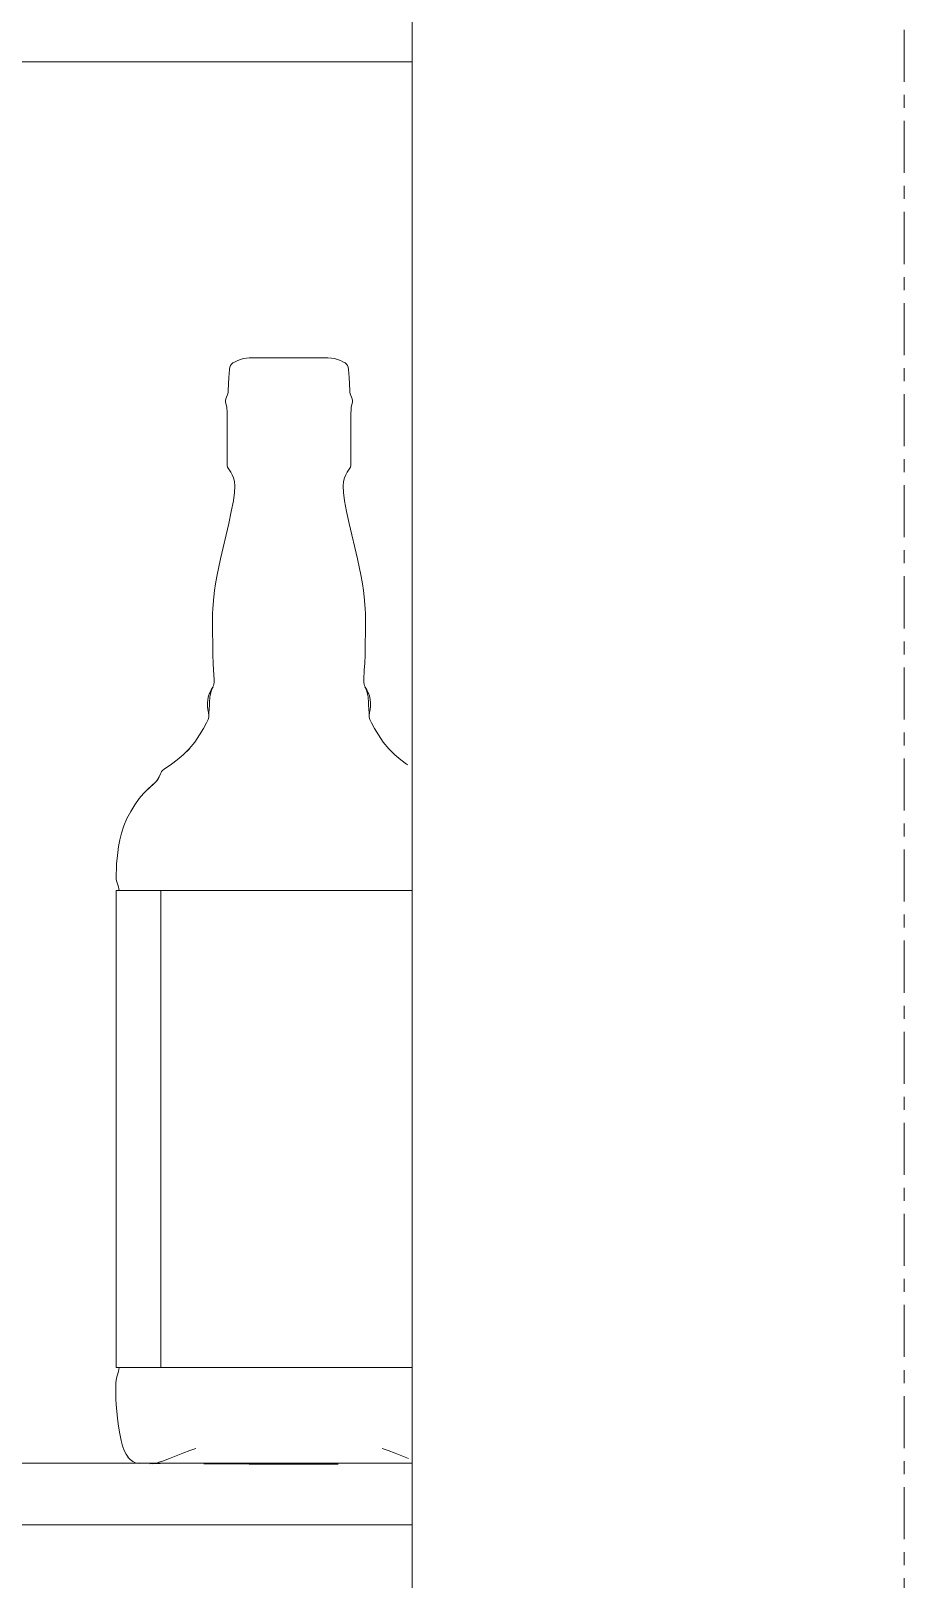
# Model space of a CAD drawing. Header units: inches. Extents: x 22 to 382261, y 22 to 371281.
# Drawn here: x 86497.9 to 86710.8, y 144588.1 to 144965.8 of the extents above; entities that cross this region are included whole.
import ezdxf

# ---------------------------------------------------------------- set-up
doc = ezdxf.new("R2010")
doc.units = ezdxf.units.IN
doc.header["$MEASUREMENT"] = 0
doc.linetypes.add('Grid Line 1_2_', pattern=[22.225, 12.7, -3.175, 3.175, -3.175])
for name, color, linetype, lineweight in [('A-COLS', 52, 'Continuous', 9), ('G-IMPT', 8, 'Continuous', 9), ('I-FURN', 30, 'Continuous', 9), ('S-GRID', 1, 'Continuous', 9)]:
    doc.layers.add(name, color=color, linetype=linetype, lineweight=lineweight)

# ---------------------------------------------------------------- blocks, each defined once
blk = doc.blocks.new('M8 - M8-872269-Section B-B')
at = {"layer": 'I-FURN'}
for p, q in [((-2943.19, 6378), (-2158.19, 6378)), ((-2158.19, 6036), (-2943.19, 6036)), ((-2943.19, 6021), (-2158.19, 6021))]:
    blk.add_line(p, q, dxfattribs=at)
blk = doc.blocks.new('BOTELLA _01_JACK DANIELS - JACK DANIELS_ICV-V248-Section B-B')
at = {"layer": 'G-IMPT'}
for p, q in [((-2201.87, 6304.48), (-2201.35, 6304.77)), ((-2201.35, 6304.77), (-2200.71, 6305.07)), ((-2200.71, 6305.07), (-2200.01, 6305.33)), ((-2199.29, 6305.55), (-2200.01, 6305.33)), ((-2198.57, 6305.68), (-2199.29, 6305.55)), ((-2198.57, 6305.68), (-2197.87, 6305.74)), ((-2197.09, 6305.76), (-2197.87, 6305.74)), ((-2196.87, 6305.76), (-2197.87, 6305.74)), ((-2197.87, 6305.74), (-2196.87, 6305.76)), ((-2188.19, 6305.76), (-2197.09, 6305.76)), ((-2188.19, 6305.76), (-2196.87, 6305.76)), ((-2188.19, 6305.76), (-2196.87, 6305.76)), ((-2188.19, 6305.76), (-2196.21, 6305.76)), ((-2188.19, 6305.76), (-2196.21, 6305.76)), ((-2195.15, 6305.76), (-2196.21, 6305.76)), ((-2195.15, 6305.76), (-2196.21, 6305.76)), ((-2188.19, 6305.76), (-2195.15, 6305.76)), ((-2188.19, 6305.76), (-2195.15, 6305.76)), ((-2188.19, 6305.76), (-2193.74, 6305.76)), ((-2188.19, 6305.76), (-2193.74, 6305.76)), ((-2193.74, 6305.76), (-2192.05, 6305.76)), ((-2193.74, 6305.76), (-2192.05, 6305.76)), ((-2188.19, 6305.76), (-2192.05, 6305.76)), ((-2188.19, 6305.76), (-2192.05, 6305.76)), ((-2188.19, 6305.76), (-2190.17, 6305.76)), ((-2188.19, 6305.76), (-2190.17, 6305.76)), ((-2190.17, 6305.76), (-2188.19, 6305.76)), ((-2190.17, 6305.76), (-2188.19, 6305.76)), ((-2186.21, 6305.76), (-2188.19, 6305.76)), ((-2186.21, 6305.76), (-2188.19, 6305.76)), ((-2184.33, 6305.76), (-2188.19, 6305.76)), ((-2188.19, 6305.76), (-2180.18, 6305.76)), ((-2188.19, 6305.76), (-2182.65, 6305.76)), ((-2188.19, 6305.76), (-2184.33, 6305.76)), ((-2188.19, 6305.76), (-2186.21, 6305.76)), ((-2188.19, 6305.76), (-2182.65, 6305.76)), ((-2188.19, 6305.76), (-2179.3, 6305.76)), ((-2188.19, 6305.76), (-2179.52, 6305.76)), ((-2188.19, 6305.76), (-2179.52, 6305.76)), ((-2188.19, 6305.76), (-2180.18, 6305.76)), ((-2188.19, 6305.76), (-2181.24, 6305.76)), ((-2188.19, 6305.76), (-2181.24, 6305.76)), ((-2186.21, 6305.76), (-2188.19, 6305.76)), ((-2184.33, 6305.76), (-2182.65, 6305.76)), ((-2182.65, 6305.76), (-2184.33, 6305.76)), ((-2180.18, 6305.76), (-2181.24, 6305.76)), ((-2180.18, 6305.76), (-2181.24, 6305.76)), ((-2178.71, 6305.74), (-2179.52, 6305.76)), ((-2178.71, 6305.74), (-2179.52, 6305.76)), ((-2178.71, 6305.74), (-2179.3, 6305.76)), ((-2178.71, 6305.74), (-2179.3, 6305.76)), ((-2178.71, 6305.74), (-2177.81, 6305.68)), ((-2178.71, 6305.74), (-2177.81, 6305.68)), ((-2177.81, 6305.68), (-2177.09, 6305.55)), ((-2176.37, 6305.33), (-2177.09, 6305.55)), ((-2175.67, 6305.07), (-2176.37, 6305.33)), ((-2175.67, 6305.07), (-2175.04, 6304.77)), ((-2174.52, 6304.48), (-2175.04, 6304.77)), ((-2202.85, 6300.91), (-2202.7, 6302.85)), ((-2202.61, 6303.47), (-2202.7, 6302.85)), ((-2202.47, 6303.9), (-2202.61, 6303.47)), ((-2202.24, 6304.21), (-2202.47, 6303.9)), ((-2201.87, 6304.48), (-2202.24, 6304.21)), ((-2174.52, 6304.48), (-2174.14, 6304.21)), ((-2174.14, 6304.21), (-2173.91, 6303.9)), ((-2173.91, 6303.9), (-2173.78, 6303.47)), ((-2173.78, 6303.47), (-2173.69, 6302.85)), ((-2173.53, 6300.91), (-2173.69, 6302.85)), ((-2203.14, 6296.99), (-2203.05, 6297.35)), ((-2203, 6297.74), (-2203.05, 6297.35)), ((-2202.85, 6300.91), (-2203, 6297.74)), ((-2173.53, 6300.91), (-2173.38, 6297.74)), ((-2173.38, 6297.74), (-2173.33, 6297.35)), ((-2173.25, 6296.99), (-2173.33, 6297.35)), ((-2203.58, 6295.77), (-2203.67, 6295.34)), ((-2203.65, 6294.92), (-2203.67, 6295.34)), ((-2203.38, 6293.69), (-2203.65, 6294.92)), ((-2203.58, 6295.77), (-2203.14, 6296.99)), ((-2203.38, 6293.69), (-2203.32, 6293.33)), ((-2173.25, 6296.99), (-2172.8, 6295.77)), ((-2173, 6293.69), (-2173.06, 6293.33)), ((-2173, 6293.69), (-2172.73, 6294.92)), ((-2172.8, 6295.77), (-2172.72, 6295.34)), ((-2172.73, 6294.92), (-2172.72, 6295.34)), ((-2203.29, 6292.8), (-2203.32, 6293.33)), ((-2203.29, 6292.8), (-2203.28, 6280.2)), ((-2173.1, 6291.93), (-2173.06, 6293.33)), ((-2173.1, 6291.93), (-2173.1, 6280.2)), ((-2203.28, 6280.2), (-2203.25, 6279.48)), ((-2203.25, 6279.48), (-2203.17, 6279.08)), ((-2203, 6278.79), (-2203.17, 6279.08)), ((-2202.38, 6277.87), (-2203, 6278.79)), ((-2173.38, 6278.79), (-2174, 6277.87)), ((-2173.38, 6278.79), (-2173.21, 6279.08)), ((-2173.13, 6279.48), (-2173.21, 6279.08)), ((-2173.1, 6280.2), (-2173.13, 6279.48)), ((-2202.38, 6277.87), (-2202.04, 6277.22)), ((-2201.73, 6276.46), (-2202.04, 6277.22)), ((-2201.51, 6275.56), (-2201.73, 6276.46)), ((-2201.42, 6274.41), (-2201.51, 6275.56)), ((-2174.96, 6274.41), (-2174.87, 6275.56)), ((-2174.87, 6275.56), (-2174.66, 6276.46)), ((-2174.66, 6276.46), (-2174.35, 6277.22)), ((-2174, 6277.87), (-2174.35, 6277.22)), ((-2201.76, 6270.88), (-2202.26, 6268.27)), ((-2201.49, 6272.89), (-2201.76, 6270.88)), ((-2201.49, 6272.89), (-2201.42, 6274.41)), ((-2174.96, 6274.41), (-2174.89, 6272.89)), ((-2174.89, 6272.89), (-2174.62, 6270.88)), ((-2174.62, 6270.88), (-2174.13, 6268.27)), ((-2202.9, 6265.29), (-2202.26, 6268.27)), ((-2173.48, 6265.29), (-2174.13, 6268.27)), ((-2204.89, 6256.65), (-2202.9, 6265.29)), ((-2171.5, 6256.65), (-2173.48, 6265.29)), ((-2205.78, 6252.38), (-2204.89, 6256.65)), ((-2170.6, 6252.38), (-2171.5, 6256.65)), ((-2206.1, 6250.58), (-2205.78, 6252.38)), ((-2170.28, 6250.58), (-2170.6, 6252.38)), ((-2206.35, 6248.92), (-2206.54, 6247.39)), ((-2206.1, 6250.58), (-2206.35, 6248.92)), ((-2170.28, 6250.58), (-2170.03, 6248.92)), ((-2170.03, 6248.92), (-2169.85, 6247.39)), ((-2206.82, 6243.27), (-2206.76, 6244.58)), ((-2206.76, 6244.58), (-2206.54, 6247.39)), ((-2169.63, 6244.58), (-2169.85, 6247.39)), ((-2169.57, 6243.27), (-2169.63, 6244.58)), ((-2206.82, 6243.27), (-2206.85, 6239.48)), ((-2169.57, 6243.27), (-2169.54, 6239.48)), ((-2206.77, 6235.38), (-2206.85, 6239.48)), ((-2169.61, 6235.38), (-2169.54, 6239.48)), ((-2206.75, 6233.28), (-2206.77, 6235.38)), ((-2206.75, 6233.28), (-2206.66, 6231.12)), ((-2169.64, 6233.28), (-2169.73, 6231.12)), ((-2169.64, 6233.28), (-2169.61, 6235.38)), ((-2206.66, 6231.12), (-2206.57, 6229.61)), ((-2206.57, 6229.61), (-2206.41, 6227.2)), ((-2169.82, 6229.61), (-2169.97, 6227.2)), ((-2169.82, 6229.61), (-2169.73, 6231.12)), ((-2207.46, 6223.78), (-2206.8, 6225.45)), ((-2206.8, 6225.45), (-2207.22, 6224.56)), ((-2207.22, 6224.56), (-2206.8, 6225.45)), ((-2207.18, 6224.38), (-2206.8, 6225.45)), ((-2206.68, 6225.48), (-2207.17, 6224.7)), ((-2206.68, 6225.48), (-2207.17, 6224.7)), ((-2206.68, 6225.48), (-2207.09, 6224.85)), ((-2206.68, 6225.48), (-2207.09, 6224.85)), ((-2206.8, 6225.45), (-2206.99, 6224.96)), ((-2206.8, 6225.45), (-2206.99, 6224.97)), ((-2206.8, 6225.45), (-2206.99, 6224.96)), ((-2206.8, 6225.45), (-2206.64, 6225.78)), ((-2206.64, 6225.78), (-2206.8, 6225.45)), ((-2206.64, 6225.78), (-2206.51, 6226.08)), ((-2206.51, 6226.08), (-2206.64, 6225.78)), ((-2206.43, 6226.51), (-2206.51, 6226.08)), ((-2206.43, 6226.51), (-2206.41, 6227.2)), ((-2169.95, 6226.51), (-2169.97, 6227.2)), ((-2169.95, 6226.51), (-2169.87, 6226.08)), ((-2169.75, 6225.78), (-2169.87, 6226.08)), ((-2169.87, 6226.08), (-2169.75, 6225.78)), ((-2169.58, 6225.45), (-2169.75, 6225.78)), ((-2169.75, 6225.78), (-2169.58, 6225.45)), ((-2169.71, 6225.48), (-2169.21, 6224.7)), ((-2169.71, 6225.48), (-2169.29, 6224.85)), ((-2169.71, 6225.48), (-2169.29, 6224.85)), ((-2169.71, 6225.48), (-2169.21, 6224.7)), ((-2169.2, 6224.38), (-2169.58, 6225.45)), ((-2169.58, 6225.45), (-2169.16, 6224.56)), ((-2169.58, 6225.45), (-2169.4, 6224.96)), ((-2168.92, 6223.78), (-2169.58, 6225.45)), ((-2169.16, 6224.56), (-2169.58, 6225.45)), ((-2169.58, 6225.45), (-2169.39, 6224.97)), ((-2169.58, 6225.45), (-2169.4, 6224.96)), ((-2208.01, 6222.39), (-2208.1, 6221.49)), ((-2208.01, 6222.39), (-2208.1, 6221.49)), ((-2208.01, 6222.39), (-2207.81, 6223.27)), ((-2208.01, 6222.39), (-2207.81, 6223.27)), ((-2207.81, 6223.27), (-2207.49, 6224.1)), ((-2207.81, 6223.27), (-2207.49, 6224.1)), ((-2207.59, 6221.51), (-2207.47, 6222.98)), ((-2207.09, 6224.85), (-2207.52, 6223.98)), ((-2207.09, 6224.85), (-2207.52, 6223.98)), ((-2207.17, 6224.7), (-2207.52, 6223.98)), ((-2207.52, 6223.98), (-2207.17, 6224.7)), ((-2207.09, 6224.85), (-2207.49, 6224.1)), ((-2207.09, 6224.85), (-2207.49, 6224.1)), ((-2207.34, 6223.7), (-2207.47, 6222.98)), ((-2207.46, 6223.78), (-2206.99, 6224.97)), ((-2207.17, 6224.37), (-2207.34, 6223.7)), ((-2206.82, 6225.32), (-2207.22, 6224.56)), ((-2207.22, 6224.56), (-2206.82, 6225.32)), ((-2207.18, 6224.38), (-2206.99, 6224.96)), ((-2207.17, 6224.7), (-2206.82, 6225.32)), ((-2206.82, 6225.32), (-2207.17, 6224.7)), ((-2207.17, 6224.37), (-2206.99, 6224.96)), ((-2207.17, 6224.7), (-2207.09, 6224.85)), ((-2207.09, 6224.85), (-2207.17, 6224.7)), ((-2169.21, 6224.7), (-2169.57, 6225.32)), ((-2169.57, 6225.32), (-2169.21, 6224.7)), ((-2169.57, 6225.32), (-2169.16, 6224.56)), ((-2169.16, 6224.56), (-2169.57, 6225.32)), ((-2169.2, 6224.38), (-2169.4, 6224.96)), ((-2169.21, 6224.37), (-2169.4, 6224.96)), ((-2168.92, 6223.78), (-2169.39, 6224.97)), ((-2169.21, 6224.7), (-2169.29, 6224.85)), ((-2169.29, 6224.85), (-2168.9, 6224.1)), ((-2169.29, 6224.85), (-2168.87, 6223.98)), ((-2169.29, 6224.85), (-2168.9, 6224.1)), ((-2169.29, 6224.85), (-2168.87, 6223.98)), ((-2169.29, 6224.85), (-2169.21, 6224.7)), ((-2169.21, 6224.7), (-2168.87, 6223.98)), ((-2168.87, 6223.98), (-2169.21, 6224.7)), ((-2169.21, 6224.37), (-2169.05, 6223.7)), ((-2169.05, 6223.7), (-2168.92, 6222.98)), ((-2168.79, 6221.51), (-2168.92, 6222.98)), ((-2168.57, 6223.27), (-2168.9, 6224.1)), ((-2168.57, 6223.27), (-2168.9, 6224.1)), ((-2168.37, 6222.39), (-2168.57, 6223.27)), ((-2168.37, 6222.39), (-2168.57, 6223.27)), ((-2168.37, 6222.39), (-2168.29, 6221.49)), ((-2168.37, 6222.39), (-2168.29, 6221.49)), ((-2208.09, 6220.64), (-2208.1, 6221.49)), ((-2208.09, 6220.64), (-2208.1, 6221.49)), ((-2208.09, 6220.64), (-2208, 6219.87)), ((-2208.09, 6220.64), (-2208, 6219.87)), ((-2207.86, 6219.22), (-2208, 6219.87)), ((-2208, 6219.87), (-2207.86, 6219.22)), ((-2207.76, 6218.02), (-2207.92, 6217.49)), ((-2207.86, 6219.22), (-2207.71, 6218.64)), ((-2207.86, 6219.22), (-2207.71, 6218.64)), ((-2207.75, 6218.53), (-2207.79, 6219.13)), ((-2207.77, 6218.57), (-2207.79, 6219.13)), ((-2207.75, 6218.53), (-2207.79, 6219.13)), ((-2207.77, 6218.57), (-2207.79, 6219.13)), ((-2207.71, 6218.64), (-2207.79, 6219.02)), ((-2207.71, 6218.64), (-2207.79, 6219.02)), ((-2207.75, 6218.53), (-2207.79, 6219.02)), ((-2207.75, 6218.53), (-2207.79, 6219.02)), ((-2207.77, 6218.57), (-2207.77, 6219.2)), ((-2207.77, 6218.57), (-2207.77, 6219.2)), ((-2207.77, 6218.57), (-2207.76, 6218.88)), ((-2207.77, 6218.57), (-2207.74, 6218.34)), ((-2207.77, 6218.57), (-2207.73, 6218.33)), ((-2207.73, 6218.33), (-2207.77, 6218.57)), ((-2207.76, 6218.88), (-2207.64, 6220.21)), ((-2207.74, 6218.34), (-2207.76, 6218.02)), ((-2207.62, 6220.83), (-2207.64, 6220.21)), ((-2207.59, 6221.51), (-2207.62, 6220.83)), ((-2168.79, 6221.51), (-2168.77, 6220.83)), ((-2168.77, 6220.83), (-2168.74, 6220.21)), ((-2168.62, 6218.88), (-2168.74, 6220.21)), ((-2168.53, 6219.22), (-2168.68, 6218.64)), ((-2168.53, 6219.22), (-2168.68, 6218.64)), ((-2168.68, 6218.64), (-2168.59, 6219.02)), ((-2168.68, 6218.64), (-2168.59, 6219.02)), ((-2168.62, 6218.57), (-2168.65, 6218.33)), ((-2168.65, 6218.33), (-2168.62, 6218.57)), ((-2168.62, 6218.57), (-2168.64, 6218.34)), ((-2168.64, 6218.34), (-2168.62, 6218.02)), ((-2168.63, 6218.53), (-2168.59, 6219.13)), ((-2168.63, 6218.53), (-2168.59, 6219.13)), ((-2168.63, 6218.53), (-2168.59, 6219.02)), ((-2168.63, 6218.53), (-2168.59, 6219.02)), ((-2168.62, 6218.57), (-2168.61, 6219.2)), ((-2168.62, 6218.57), (-2168.61, 6219.2)), ((-2168.62, 6218.57), (-2168.59, 6219.13)), ((-2168.62, 6218.57), (-2168.59, 6219.13)), ((-2168.62, 6218.57), (-2168.62, 6218.88)), ((-2168.62, 6218.02), (-2168.46, 6217.49)), ((-2168.38, 6219.87), (-2168.53, 6219.22)), ((-2168.38, 6219.87), (-2168.53, 6219.22)), ((-2168.3, 6220.64), (-2168.38, 6219.87)), ((-2168.3, 6220.64), (-2168.38, 6219.87)), ((-2168.3, 6220.64), (-2168.29, 6221.49)), ((-2168.3, 6220.64), (-2168.29, 6221.49)), ((-2209.01, 6215.32), (-2209.99, 6213.71)), ((-2209.99, 6213.71), (-2209.01, 6215.32)), ((-2208.31, 6216.64), (-2209.01, 6215.32)), ((-2208.31, 6216.64), (-2209.01, 6215.32)), ((-2208.31, 6216.64), (-2207.92, 6217.49)), ((-2207.92, 6217.49), (-2208.31, 6216.64)), ((-2168.08, 6216.64), (-2168.46, 6217.49)), ((-2168.46, 6217.49), (-2168.08, 6216.64)), ((-2168.08, 6216.64), (-2167.37, 6215.32)), ((-2168.08, 6216.64), (-2167.37, 6215.32)), ((-2167.37, 6215.32), (-2166.4, 6213.71)), ((-2167.37, 6215.32), (-2166.4, 6213.71)), ((-2214.02, 6208.84), (-2212.54, 6210.3)), ((-2214.02, 6208.84), (-2212.5, 6210.29)), ((-2212.5, 6210.29), (-2214.02, 6208.84)), ((-2211.18, 6211.98), (-2212.54, 6210.3)), ((-2211.18, 6211.98), (-2209.99, 6213.71)), ((-2211.18, 6211.98), (-2209.99, 6213.71)), ((-2166.4, 6213.71), (-2165.2, 6211.98)), ((-2166.4, 6213.71), (-2165.2, 6211.98)), ((-2165.2, 6211.98), (-2163.85, 6210.3)), ((-2163.85, 6210.3), (-2162.37, 6208.84)), ((-2163.85, 6210.3), (-2162.37, 6208.84)), ((-2218.6, 6205.36), (-2216.83, 6206.6)), ((-2218.6, 6205.36), (-2216.83, 6206.6)), ((-2216.83, 6206.6), (-2215.49, 6207.6)), ((-2216.83, 6206.6), (-2215.49, 6207.6)), ((-2215.49, 6207.6), (-2214.02, 6208.84)), ((-2215.49, 6207.6), (-2214.02, 6208.84)), ((-2160.9, 6207.6), (-2162.37, 6208.84)), ((-2160.9, 6207.6), (-2162.37, 6208.84)), ((-2159.56, 6206.6), (-2160.9, 6207.6)), ((-2159.56, 6206.6), (-2160.9, 6207.6)), ((-2159.24, 6206.38), (-2159.56, 6206.6)), ((-2159.24, 6206.38), (-2159.56, 6206.6)), ((-2220.73, 6202.23), (-2220.19, 6202.82)), ((-2220.19, 6202.82), (-2220.73, 6202.23)), ((-2219.86, 6203.47), (-2220.42, 6202.55)), ((-2219.86, 6203.47), (-2220.42, 6202.55)), ((-2220.42, 6202.55), (-2219.95, 6203.32)), ((-2220.42, 6202.55), (-2220.19, 6202.82)), ((-2220.42, 6202.55), (-2220.19, 6202.82)), ((-2219.52, 6204.26), (-2219.95, 6203.32)), ((-2219.86, 6203.47), (-2219.95, 6203.32)), ((-2219.86, 6203.47), (-2219.95, 6203.32)), ((-2219.52, 6204.26), (-2219.38, 6204.58)), ((-2219.52, 6204.26), (-2219.38, 6204.58)), ((-2219.25, 6204.81), (-2219.38, 6204.58)), ((-2219.25, 6204.81), (-2219.38, 6204.58)), ((-2219.02, 6205.04), (-2219.25, 6204.81)), ((-2218.6, 6205.36), (-2219.02, 6205.04)), ((-2218.6, 6205.36), (-2219.01, 6205.04)), ((-2218.6, 6205.36), (-2219.01, 6205.04)), ((-2223.64, 6199.44), (-2224.75, 6198.19)), ((-2224.75, 6198.19), (-2223.64, 6199.44)), ((-2223.64, 6199.44), (-2222.59, 6200.51)), ((-2223.64, 6199.44), (-2222.59, 6200.51)), ((-2220.73, 6202.23), (-2222.59, 6200.51)), ((-2220.73, 6202.23), (-2222.58, 6200.49)), ((-2222.58, 6200.49), (-2220.73, 6202.23)), ((-2220.73, 6202.23), (-2220.42, 6202.55)), ((-2220.42, 6202.55), (-2220.73, 6202.23)), ((-2225.81, 6196.7), (-2226.81, 6195.05)), ((-2224.75, 6198.19), (-2225.81, 6196.7)), ((-2229.04, 6189.78), (-2228.47, 6191.52)), ((-2227.71, 6193.3), (-2228.47, 6191.52)), ((-2227.71, 6193.3), (-2226.81, 6195.05)), ((-2229.47, 6188.1), (-2229.77, 6186.5)), ((-2229.47, 6188.1), (-2229.77, 6186.5)), ((-2229.04, 6189.78), (-2229.47, 6188.1)), ((-2229.98, 6184.99), (-2230.13, 6183.59)), ((-2229.98, 6184.99), (-2230.13, 6183.59)), ((-2229.98, 6184.99), (-2229.77, 6186.5)), ((-2229.77, 6186.5), (-2229.98, 6184.99)), ((-2230.29, 6181.22), (-2230.36, 6179.57)), ((-2230.36, 6179.57), (-2230.29, 6181.22)), ((-2230.29, 6181.22), (-2230.23, 6182.32)), ((-2230.29, 6181.22), (-2230.23, 6182.32)), ((-2230.13, 6183.59), (-2230.23, 6182.32)), ((-2230.23, 6182.32), (-2230.13, 6183.59)), ((-2230.36, 6179.57), (-2230.36, 6179.01)), ((-2230.36, 6179.01), (-2230.33, 6178.53)), ((-2230.33, 6178.53), (-2230.25, 6178.08)), ((-2230.33, 6178.53), (-2230.25, 6178.08)), ((-2230.13, 6177.61), (-2230.25, 6178.08)), ((-2230.25, 6178.08), (-2230.13, 6177.61)), ((-2229.8, 6176.65), (-2230.13, 6177.61)), ((-2229.8, 6176.65), (-2230.13, 6177.61)), ((-2229.8, 6176.65), (-2229.67, 6176.2)), ((-2229.8, 6176.65), (-2229.67, 6176.2)), ((-2229.67, 6176.2), (-2229.59, 6175.78)), ((-2229.59, 6175.78), (-2229.67, 6176.2)), ((-2229.59, 6059.32), (-2229.67, 6058.85)), ((-2229.67, 6058.85), (-2229.59, 6059.32)), ((-2230.41, 6054.85), (-2230.4, 6055.58)), ((-2230.41, 6054.85), (-2230.4, 6055.58)), ((-2230.35, 6056.21), (-2230.4, 6055.58)), ((-2230.35, 6056.21), (-2230.4, 6055.58)), ((-2230.27, 6056.78), (-2230.35, 6056.21)), ((-2230.27, 6056.78), (-2230.35, 6056.21)), ((-2230.13, 6057.33), (-2230.27, 6056.78)), ((-2230.27, 6056.78), (-2230.13, 6057.33)), ((-2229.8, 6058.36), (-2230.13, 6057.33)), ((-2229.8, 6058.36), (-2230.13, 6057.33)), ((-2229.8, 6058.36), (-2229.67, 6058.85)), ((-2229.8, 6058.36), (-2229.67, 6058.85)), ((-2230.41, 6052.93), (-2230.41, 6054.85)), ((-2230.41, 6054.85), (-2230.41, 6052.93)), ((-2230.41, 6052.93), (-2230.39, 6051.69)), ((-2230.41, 6052.93), (-2230.39, 6051.69)), ((-2230.32, 6050.28), (-2230.39, 6051.69)), ((-2230.32, 6050.28), (-2230.39, 6051.69)), ((-2230.32, 6050.28), (-2230.21, 6048.67)), ((-2230.21, 6048.67), (-2230.01, 6046.88)), ((-2229.76, 6045.02), (-2230.01, 6046.88)), ((-2230, 6046.88), (-2229.76, 6045.02)), ((-2230, 6046.88), (-2229.76, 6045.02)), ((-2229.76, 6045.02), (-2229.46, 6043.21)), ((-2229.76, 6045.02), (-2229.46, 6043.21)), ((-2229.12, 6041.56), (-2229.46, 6043.21)), ((-2229.46, 6043.21), (-2229.12, 6041.56)), ((-2228.77, 6040.21), (-2229.12, 6041.56)), ((-2228.77, 6040.21), (-2229.12, 6041.56)), ((-2228.77, 6040.21), (-2228.38, 6039.1)), ((-2228.77, 6040.21), (-2228.38, 6039.1)), ((-2228.38, 6039.1), (-2227.94, 6038.21)), ((-2227.94, 6038.21), (-2227.45, 6037.5)), ((-2227.94, 6038.21), (-2227.45, 6037.5)), ((-2227.47, 6037.5), (-2226.93, 6036.92)), ((-2226.93, 6036.92), (-2226.31, 6036.46)), ((-2220.22, 6036.15), (-2218.82, 6036.59)), ((-2218.82, 6036.59), (-2217.3, 6037.15)), ((-2214.05, 6038.45), (-2217.3, 6037.15)), ((-2212.35, 6039.09), (-2214.05, 6038.45)), ((-2212.35, 6039.09), (-2210.93, 6039.59)), ((-2164.03, 6039.09), (-2165.46, 6039.59)), ((-2164.03, 6039.09), (-2162.33, 6038.45)), ((-2162.33, 6038.45), (-2159.08, 6037.15)), ((-2225.6, 6036.13), (-2226.31, 6036.46)), ((-2224.77, 6035.9), (-2225.6, 6036.13)), ((-2222.12, 6035.87), (-2219.59, 6035.97)), ((-2221.4, 6035.88), (-2219.59, 6035.97)), ((-2209, 6035.85), (-2197.92, 6035.79)), ((-2188.19, 6035.76), (-2197.92, 6035.79)), ((-2176.17, 6035.8), (-2188.19, 6035.77)), ((-2176.17, 6035.8), (-2188.19, 6035.76))]:
    blk.add_line(p, q, dxfattribs=at)
blk = doc.blocks.new('BOTELLA _01_JACK DANIELS - BOTELLA _01_JACK DANIELS-876423-Section B-B')
at = {"layer": 'I-FURN'}
for p, q in [((-2230.36, 6175.78), (-2230.36, 6059.32)), ((-2230.34, 6175.78), (-2230.34, 6059.32)), ((-2219.46, 6059.32), (-2219.46, 6175.78))]:
    blk.add_line(p, q, dxfattribs=at)
for points, knots in [([(-2225.45, 6175.78), (-2226.23, 6175.78), (-2228.81, 6175.78), (-2229.25, 6175.78), (-2229.72, 6175.78), (-2230.07, 6175.78), (-2230.26, 6175.78), (-2230.32, 6175.78), (-2230.35, 6175.78), (-2230.36, 6175.78)], [-0.12849317, -0.12849317, -0.12849317, -0.12849317, -0.1210909, -0.10320096, -0.09958886, -0.09627557, -0.0924006, -0.08857241, -0.03116577, -0.03116577, -0.03116577, -0.03116577]), ([(-2230.34, 6175.78), (-2230.26, 6175.78), (-2230.08, 6175.78), (-2229.79, 6175.78), (-2229.29, 6175.78), (-2228.68, 6175.78), (-2228.46, 6175.78), (-2228.38, 6175.78), (-2228.26, 6175.78), (-2228.11, 6175.78), (-2227.79, 6175.78), (-2225.89, 6175.78), (-2222, 6175.78), (-2221.38, 6175.78), (-2221.28, 6175.78), (-2220.94, 6175.78), (-2220.66, 6175.78), (-2220.23, 6175.78), (-2220.07, 6175.78), (-2219.46, 6175.78)], [-0.06765656, -0.06765656, -0.06765656, -0.06765656, -0.06436591, -0.06118537, -0.05763529, -0.05461919, -0.05262737, -0.05173284, -0.05098222, -0.04974018, -0.04469561, -0.03179622, -0.01832336, -0.00868825, -0.00661514, -0.00527309, -0.00341261, -0.00191469, 0, 0, 0, 0]), ([(-2217.81, 6175.78), (-2218.02, 6175.78), (-2218.23, 6175.78), (-2218.52, 6175.78), (-2219.2, 6175.78), (-2219.47, 6175.78)], [-0.18699461, -0.18699461, -0.18699461, -0.18699461, -0.17152723, -0.16703101, -0.16297913, -0.16297913, -0.16297913, -0.16297913]), ([(-2219.46, 6175.78), (-2218.68, 6175.78), (-2217.77, 6175.78), (-2163.32, 6175.78), (-2158.92, 6175.78), (-2158.11, 6175.78)], [-0.2766466, -0.2766466, -0.2766466, -0.2766466, -0.1878621, -0.100123, -0.0345808, -0.0345808, -0.0345808, -0.0345808]), ([(-2230.36, 6059.32), (-2230.35, 6059.32), (-2230.32, 6059.32), (-2230.26, 6059.32), (-2230.07, 6059.32), (-2229.72, 6059.32), (-2229.25, 6059.32), (-2228.87, 6059.32), (-2226.96, 6059.32), (-2226.62, 6059.32)], [0.03116577, 0.03116577, 0.03116577, 0.03116577, 0.08857241, 0.0924006, 0.09627557, 0.09958886, 0.10320096, 0.1210909, 0.12466307, 0.12466307, 0.12466307, 0.12466307]), ([(-2219.46, 6059.32), (-2220.07, 6059.32), (-2220.23, 6059.32), (-2220.66, 6059.32), (-2220.94, 6059.32), (-2221.28, 6059.32), (-2221.38, 6059.32), (-2222, 6059.32), (-2225.89, 6059.32), (-2227.79, 6059.32), (-2228.11, 6059.32), (-2228.26, 6059.32), (-2228.38, 6059.32), (-2228.46, 6059.32), (-2228.68, 6059.32), (-2229.29, 6059.32), (-2229.79, 6059.32), (-2230.08, 6059.32), (-2230.26, 6059.32), (-2230.34, 6059.32)], [0, 0, 0, 0, 0.00191469, 0.00341261, 0.00527309, 0.00661514, 0.00868825, 0.01832336, 0.03179622, 0.04469561, 0.04974018, 0.05098222, 0.05173284, 0.05262737, 0.05461919, 0.05763529, 0.06118537, 0.06436591, 0.06765656, 0.06765656, 0.06765656, 0.06765656]), ([(-2219.47, 6059.32), (-2219.2, 6059.32), (-2218.52, 6059.32), (-2218.13, 6059.32), (-2217.85, 6059.32), (-2217.47, 6059.32)], [0.16297913, 0.16297913, 0.16297913, 0.16297913, 0.16703101, 0.17152723, 0.19478605, 0.19478605, 0.19478605, 0.19478605]), ([(-2158.11, 6059.32), (-2158.92, 6059.32), (-2163.32, 6059.32), (-2217.77, 6059.32), (-2218.68, 6059.32), (-2219.46, 6059.32)], [0.0345808, 0.0345808, 0.0345808, 0.0345808, 0.100123, 0.1878621, 0.2766466, 0.2766466, 0.2766466, 0.2766466])]:
    blk.add_open_spline(points, degree=3, knots=knots, dxfattribs=at)
for points in [[(-2230.36, 6175.78), (-2230.35, 6175.78), (-2230.35, 6175.78), (-2230.34, 6175.78)], [(-2220.32, 6175.78), (-2220.71, 6175.78), (-2220.97, 6175.78), (-2222.08, 6175.78)], [(-2158.27, 6175.78), (-2158.55, 6175.78), (-2158.87, 6175.78), (-2159.24, 6175.78)], [(-2230.34, 6059.32), (-2230.35, 6059.32), (-2230.35, 6059.32), (-2230.36, 6059.32)], [(-2222.08, 6059.32), (-2221.55, 6059.32), (-2221.22, 6059.32), (-2220.97, 6059.32)], [(-2159.24, 6059.32), (-2158.87, 6059.32), (-2158.55, 6059.32), (-2158.27, 6059.32)]]:
    blk.add_open_spline(points, degree=3, dxfattribs=at)
blk.add_blockref('BOTELLA _01_JACK DANIELS - JACK DANIELS_ICV-V248-Section B-B', (0, 0))

msp = doc.modelspace()

# ---------------------------------------------------------------- linework, layer by layer
at = {"layer": 'A-COLS'}
msp.add_line((86590.81, 145912.79), (86590.81, 143860.28), dxfattribs=at)
at = {"layer": 'S-GRID', "linetype": 'Grid Line 1_2_'}
msp.add_line((86710.81, 138130.35), (86710.81, 150556.14), dxfattribs=at)

# ---------------------------------------------------------------- block references
at = {"layer": 'I-FURN'}
for name in ['M8 - M8-872269-Section B-B', 'BOTELLA _01_JACK DANIELS - BOTELLA _01_JACK DANIELS-876423-Section B-B']:
    msp.add_blockref(name, (88749, 138580.35), dxfattribs=at)

doc.saveas('drawing.dxf')
